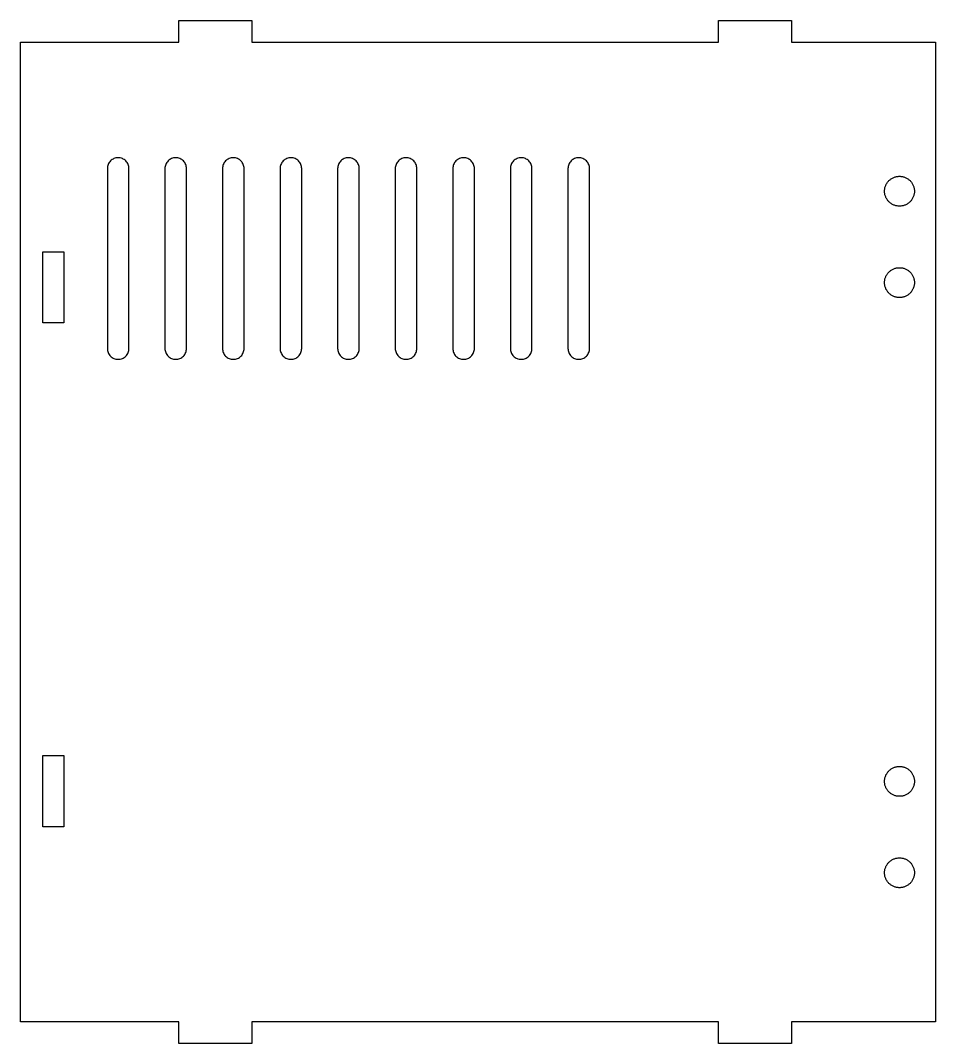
# Model space of a CAD drawing. Header units: millimetres. Extents: x 3 to 219, y 3 to 290.
# Drawn here: x 2.9 to 130.1, y 2.9 to 145.1 of the extents above; entities that cross this region are included whole.
import ezdxf

# ---------------------------------------------------------------- set-up
doc = ezdxf.new("R2010")
doc.units = ezdxf.units.MM
doc.layers.add('CUT', color=1, linetype='Continuous')
doc.layers.add('ENGRAVE', color=5, linetype='Continuous')

msp = doc.modelspace()

# ---------------------------------------------------------------- linework, layer by layer
at = {"layer": 'CUT'}
for points in [[(130.075, 142.075), (130.075, 5.925), (110.075, 5.925), (110.075, 2.925), (99.925, 2.925), (99.925, 5.925), (35.075, 5.925), (35.075, 2.925), (24.925, 2.925), (24.925, 5.925), (2.925, 5.925), (2.925, 142.075), (24.925, 142.075), (24.925, 145.075), (35.075, 145.075), (35.075, 142.075), (99.925, 142.075), (99.925, 145.075), (110.075, 145.075), (110.075, 142.075), (130.075, 142.075)], [(122.99, 121.35), (122.9925, 121.4518), (123, 121.5534), (123.0125, 121.6545), (123.0299, 121.7548), (123.0522, 121.8542), (123.0794, 121.9523), (123.1113, 122.049), (123.148, 122.1441), (123.1892, 122.2372), (123.235, 122.3281), (123.2852, 122.4168), (123.3397, 122.5028), (123.3984, 122.5861), (123.461, 122.6664), (123.5275, 122.7435), (123.5978, 122.8172), (123.6715, 122.8875), (123.7486, 122.954), (123.8289, 123.0166), (123.9122, 123.0753), (123.9982, 123.1298), (124.0869, 123.18), (124.1778, 123.2258), (124.2709, 123.267), (124.366, 123.3037), (124.4627, 123.3356), (124.5608, 123.3628), (124.6602, 123.3851), (124.7605, 123.4025), (124.8616, 123.415), (124.9632, 123.4225), (125.065, 123.425), (125.1668, 123.4225), (125.2684, 123.415), (125.3695, 123.4025), (125.4698, 123.3851), (125.5692, 123.3628), (125.6673, 123.3356), (125.764, 123.3037), (125.8591, 123.267), (125.9522, 123.2258), (126.0431, 123.18), (126.1318, 123.1298), (126.2178, 123.0753), (126.3011, 123.0166), (126.3814, 122.954), (126.4585, 122.8875), (126.5322, 122.8172), (126.6025, 122.7435), (126.669, 122.6664), (126.7316, 122.5861), (126.7903, 122.5028), (126.8448, 122.4168), (126.895, 122.3281), (126.9408, 122.2372), (126.982, 122.1441), (127.0187, 122.049), (127.0506, 121.9523), (127.0778, 121.8542), (127.1001, 121.7548), (127.1175, 121.6545), (127.13, 121.5534), (127.1375, 121.4518), (127.14, 121.35), (127.1375, 121.2482), (127.13, 121.1466), (127.1175, 121.0455), (127.1001, 120.9452), (127.0778, 120.8458), (127.0506, 120.7477), (127.0187, 120.651), (126.982, 120.5559), (126.9408, 120.4628), (126.895, 120.3719), (126.8448, 120.2832), (126.7903, 120.1972), (126.7316, 120.1139), (126.669, 120.0336), (126.6025, 119.9565), (126.5322, 119.8828), (126.4585, 119.8125), (126.3814, 119.746), (126.3011, 119.6834), (126.2178, 119.6247), (126.1318, 119.5702), (126.0431, 119.52), (125.9522, 119.4742), (125.8591, 119.433), (125.764, 119.3963), (125.6673, 119.3644), (125.5692, 119.3372), (125.4698, 119.3149), (125.3695, 119.2975), (125.2684, 119.285), (125.1668, 119.2775), (125.065, 119.275), (124.9632, 119.2775), (124.8616, 119.285), (124.7605, 119.2975), (124.6602, 119.3149), (124.5608, 119.3372), (124.4627, 119.3644), (124.366, 119.3963), (124.2709, 119.433), (124.1778, 119.4742), (124.0869, 119.52), (123.9982, 119.5702), (123.9122, 119.6247), (123.8289, 119.6834), (123.7486, 119.746), (123.6715, 119.8125), (123.5978, 119.8828), (123.5275, 119.9565), (123.461, 120.0336), (123.3984, 120.1139), (123.3397, 120.1972), (123.2852, 120.2832), (123.235, 120.3719), (123.1892, 120.4628), (123.148, 120.5559), (123.1113, 120.651), (123.0794, 120.7477), (123.0522, 120.8458), (123.0299, 120.9452), (123.0125, 121.0455), (123, 121.1466), (122.9925, 121.2482), (122.99, 121.35)], [(6.05, 103.05), (6.05, 112.95), (8.95, 112.95), (8.95, 103.05), (6.05, 103.05)], [(122.99, 108.65), (122.9925, 108.7518), (123, 108.8534), (123.0125, 108.9545), (123.0299, 109.0548), (123.0522, 109.1542), (123.0794, 109.2523), (123.1113, 109.349), (123.148, 109.4441), (123.1892, 109.5372), (123.235, 109.6281), (123.2852, 109.7168), (123.3397, 109.8028), (123.3984, 109.8861), (123.461, 109.9664), (123.5275, 110.0435), (123.5978, 110.1172), (123.6715, 110.1875), (123.7486, 110.254), (123.8289, 110.3166), (123.9122, 110.3753), (123.9982, 110.4298), (124.0869, 110.48), (124.1778, 110.5258), (124.2709, 110.567), (124.366, 110.6037), (124.4627, 110.6356), (124.5608, 110.6628), (124.6602, 110.6851), (124.7605, 110.7025), (124.8616, 110.715), (124.9632, 110.7225), (125.065, 110.725), (125.1668, 110.7225), (125.2684, 110.715), (125.3695, 110.7025), (125.4698, 110.6851), (125.5692, 110.6628), (125.6673, 110.6356), (125.764, 110.6037), (125.8591, 110.567), (125.9522, 110.5258), (126.0431, 110.48), (126.1318, 110.4298), (126.2178, 110.3753), (126.3011, 110.3166), (126.3814, 110.254), (126.4585, 110.1875), (126.5322, 110.1172), (126.6025, 110.0435), (126.669, 109.9664), (126.7316, 109.8861), (126.7903, 109.8028), (126.8448, 109.7168), (126.895, 109.6281), (126.9408, 109.5372), (126.982, 109.4441), (127.0187, 109.349), (127.0506, 109.2523), (127.0778, 109.1542), (127.1001, 109.0548), (127.1175, 108.9545), (127.13, 108.8534), (127.1375, 108.7518), (127.14, 108.65), (127.1375, 108.5482), (127.13, 108.4466), (127.1175, 108.3455), (127.1001, 108.2452), (127.0778, 108.1458), (127.0506, 108.0477), (127.0187, 107.951), (126.982, 107.8559), (126.9408, 107.7628), (126.895, 107.6719), (126.8448, 107.5832), (126.7903, 107.4972), (126.7316, 107.4139), (126.669, 107.3336), (126.6025, 107.2565), (126.5322, 107.1828), (126.4585, 107.1125), (126.3814, 107.046), (126.3011, 106.9834), (126.2178, 106.9247), (126.1318, 106.8702), (126.0431, 106.82), (125.9522, 106.7742), (125.8591, 106.733), (125.764, 106.6963), (125.6673, 106.6644), (125.5692, 106.6372), (125.4698, 106.6149), (125.3695, 106.5975), (125.2684, 106.585), (125.1668, 106.5775), (125.065, 106.575), (124.9632, 106.5775), (124.8616, 106.585), (124.7605, 106.5975), (124.6602, 106.6149), (124.5608, 106.6372), (124.4627, 106.6644), (124.366, 106.6963), (124.2709, 106.733), (124.1778, 106.7742), (124.0869, 106.82), (123.9982, 106.8702), (123.9122, 106.9247), (123.8289, 106.9834), (123.7486, 107.046), (123.6715, 107.1125), (123.5978, 107.1828), (123.5275, 107.2565), (123.461, 107.3336), (123.3984, 107.4139), (123.3397, 107.4972), (123.2852, 107.5832), (123.235, 107.6719), (123.1892, 107.7628), (123.148, 107.8559), (123.1113, 107.951), (123.0794, 108.0477), (123.0522, 108.1458), (123.0299, 108.2452), (123.0125, 108.3455), (123, 108.4466), (122.9925, 108.5482), (122.99, 108.65)], [(6.05, 33.05), (6.05, 42.95), (8.95, 42.95), (8.95, 33.05), (6.05, 33.05)], [(122.99, 39.35), (122.9925, 39.4518), (123, 39.5534), (123.0125, 39.6545), (123.0299, 39.7548), (123.0522, 39.8542), (123.0794, 39.9523), (123.1113, 40.049), (123.148, 40.1441), (123.1892, 40.2372), (123.235, 40.3281), (123.2852, 40.4168), (123.3397, 40.5028), (123.3984, 40.5861), (123.461, 40.6664), (123.5275, 40.7435), (123.5978, 40.8172), (123.6715, 40.8875), (123.7486, 40.954), (123.8289, 41.0166), (123.9122, 41.0753), (123.9982, 41.1298), (124.0869, 41.18), (124.1778, 41.2258), (124.2709, 41.267), (124.366, 41.3037), (124.4627, 41.3356), (124.5608, 41.3628), (124.6602, 41.3851), (124.7605, 41.4025), (124.8616, 41.415), (124.9632, 41.4225), (125.065, 41.425), (125.1668, 41.4225), (125.2684, 41.415), (125.3695, 41.4025), (125.4698, 41.3851), (125.5692, 41.3628), (125.6673, 41.3356), (125.764, 41.3037), (125.8591, 41.267), (125.9522, 41.2258), (126.0431, 41.18), (126.1318, 41.1298), (126.2178, 41.0753), (126.3011, 41.0166), (126.3814, 40.954), (126.4585, 40.8875), (126.5322, 40.8172), (126.6025, 40.7435), (126.669, 40.6664), (126.7316, 40.5861), (126.7903, 40.5028), (126.8448, 40.4168), (126.895, 40.3281), (126.9408, 40.2372), (126.982, 40.1441), (127.0187, 40.049), (127.0506, 39.9523), (127.0778, 39.8542), (127.1001, 39.7548), (127.1175, 39.6545), (127.13, 39.5534), (127.1375, 39.4518), (127.14, 39.35), (127.1375, 39.2482), (127.13, 39.1466), (127.1175, 39.0455), (127.1001, 38.9452), (127.0778, 38.8458), (127.0506, 38.7477), (127.0187, 38.651), (126.982, 38.5559), (126.9408, 38.4628), (126.895, 38.3719), (126.8448, 38.2832), (126.7903, 38.1972), (126.7316, 38.1139), (126.669, 38.0336), (126.6025, 37.9565), (126.5322, 37.8828), (126.4585, 37.8125), (126.3814, 37.746), (126.3011, 37.6834), (126.2178, 37.6247), (126.1318, 37.5702), (126.0431, 37.52), (125.9522, 37.4742), (125.8591, 37.433), (125.764, 37.3963), (125.6673, 37.3644), (125.5692, 37.3372), (125.4698, 37.3149), (125.3695, 37.2975), (125.2684, 37.285), (125.1668, 37.2775), (125.065, 37.275), (124.9632, 37.2775), (124.8616, 37.285), (124.7605, 37.2975), (124.6602, 37.3149), (124.5608, 37.3372), (124.4627, 37.3644), (124.366, 37.3963), (124.2709, 37.433), (124.1778, 37.4742), (124.0869, 37.52), (123.9982, 37.5702), (123.9122, 37.6247), (123.8289, 37.6834), (123.7486, 37.746), (123.6715, 37.8125), (123.5978, 37.8828), (123.5275, 37.9565), (123.461, 38.0336), (123.3984, 38.1139), (123.3397, 38.1972), (123.2852, 38.2832), (123.235, 38.3719), (123.1892, 38.4628), (123.148, 38.5559), (123.1113, 38.651), (123.0794, 38.7477), (123.0522, 38.8458), (123.0299, 38.9452), (123.0125, 39.0455), (123, 39.1466), (122.9925, 39.2482), (122.99, 39.35)], [(122.99, 26.65), (122.9925, 26.7518), (123, 26.8534), (123.0125, 26.9545), (123.0299, 27.0548), (123.0522, 27.1542), (123.0794, 27.2523), (123.1113, 27.349), (123.148, 27.4441), (123.1892, 27.5372), (123.235, 27.6281), (123.2852, 27.7168), (123.3397, 27.8028), (123.3984, 27.8861), (123.461, 27.9664), (123.5275, 28.0435), (123.5978, 28.1172), (123.6715, 28.1875), (123.7486, 28.254), (123.8289, 28.3166), (123.9122, 28.3753), (123.9982, 28.4298), (124.0869, 28.48), (124.1778, 28.5258), (124.2709, 28.567), (124.366, 28.6037), (124.4627, 28.6356), (124.5608, 28.6628), (124.6602, 28.6851), (124.7605, 28.7025), (124.8616, 28.715), (124.9632, 28.7225), (125.065, 28.725), (125.1668, 28.7225), (125.2684, 28.715), (125.3695, 28.7025), (125.4698, 28.6851), (125.5692, 28.6628), (125.6673, 28.6356), (125.764, 28.6037), (125.8591, 28.567), (125.9522, 28.5258), (126.0431, 28.48), (126.1318, 28.4298), (126.2178, 28.3753), (126.3011, 28.3166), (126.3814, 28.254), (126.4585, 28.1875), (126.5322, 28.1172), (126.6025, 28.0435), (126.669, 27.9664), (126.7316, 27.8861), (126.7903, 27.8028), (126.8448, 27.7168), (126.895, 27.6281), (126.9408, 27.5372), (126.982, 27.4441), (127.0187, 27.349), (127.0506, 27.2523), (127.0778, 27.1542), (127.1001, 27.0548), (127.1175, 26.9545), (127.13, 26.8534), (127.1375, 26.7518), (127.14, 26.65), (127.1375, 26.5482), (127.13, 26.4466), (127.1175, 26.3455), (127.1001, 26.2452), (127.0778, 26.1458), (127.0506, 26.0477), (127.0187, 25.951), (126.982, 25.8559), (126.9408, 25.7628), (126.895, 25.6719), (126.8448, 25.5832), (126.7903, 25.4972), (126.7316, 25.4139), (126.669, 25.3336), (126.6025, 25.2565), (126.5322, 25.1828), (126.4585, 25.1125), (126.3814, 25.046), (126.3011, 24.9834), (126.2178, 24.9247), (126.1318, 24.8702), (126.0431, 24.82), (125.9522, 24.7742), (125.8591, 24.733), (125.764, 24.6963), (125.6673, 24.6644), (125.5692, 24.6372), (125.4698, 24.6149), (125.3695, 24.5975), (125.2684, 24.585), (125.1668, 24.5775), (125.065, 24.575), (124.9632, 24.5775), (124.8616, 24.585), (124.7605, 24.5975), (124.6602, 24.6149), (124.5608, 24.6372), (124.4627, 24.6644), (124.366, 24.6963), (124.2709, 24.733), (124.1778, 24.7742), (124.0869, 24.82), (123.9982, 24.8702), (123.9122, 24.9247), (123.8289, 24.9834), (123.7486, 25.046), (123.6715, 25.1125), (123.5978, 25.1828), (123.5275, 25.2565), (123.461, 25.3336), (123.3984, 25.4139), (123.3397, 25.4972), (123.2852, 25.5832), (123.235, 25.6719), (123.1892, 25.7628), (123.148, 25.8559), (123.1113, 25.951), (123.0794, 26.0477), (123.0522, 26.1458), (123.0299, 26.2452), (123.0125, 26.3455), (123, 26.4466), (122.9925, 26.5482), (122.99, 26.65)]]:
    msp.add_lwpolyline(points, close=True, dxfattribs=at)
at = {"layer": 'ENGRAVE'}
for points in [[(16.49, 98), (16.51, 98), (16.656, 98.0072), (16.8007, 98.0286), (16.9425, 98.0642), (17.0802, 98.1134), (17.2124, 98.1759), (17.3378, 98.2511), (17.4552, 98.3382), (17.5636, 98.4364), (17.6618, 98.5448), (17.7489, 98.6622), (17.8241, 98.7876), (17.8866, 98.9198), (17.9358, 99.0575), (17.9714, 99.1993), (17.9928, 99.344), (18, 99.49), (18, 124.51), (17.9928, 124.656), (17.9714, 124.8007), (17.9358, 124.9425), (17.8866, 125.0802), (17.8241, 125.2124), (17.7489, 125.3378), (17.6618, 125.4552), (17.5636, 125.5636), (17.4552, 125.6618), (17.3378, 125.7489), (17.2124, 125.8241), (17.0802, 125.8866), (16.9425, 125.9358), (16.8007, 125.9714), (16.656, 125.9928), (16.51, 126), (16.49, 126), (16.344, 125.9928), (16.1993, 125.9714), (16.0575, 125.9358), (15.9198, 125.8866), (15.7876, 125.8241), (15.6622, 125.7489), (15.5448, 125.6618), (15.4364, 125.5636), (15.3382, 125.4552), (15.2511, 125.3378), (15.1759, 125.2124), (15.1134, 125.0802), (15.0642, 124.9425), (15.0286, 124.8007), (15.0072, 124.656), (15, 124.51), (15, 99.49), (15.0072, 99.344), (15.0286, 99.1993), (15.0642, 99.0575), (15.1134, 98.9198), (15.1759, 98.7876), (15.2511, 98.6622), (15.3382, 98.5448), (15.4364, 98.4364), (15.5448, 98.3382), (15.6622, 98.2511), (15.7876, 98.1759), (15.9198, 98.1134), (16.0575, 98.0642), (16.1993, 98.0286), (16.344, 98.0072), (16.49, 98)], [(24.49, 98), (24.51, 98), (24.656, 98.0072), (24.8007, 98.0286), (24.9425, 98.0642), (25.0802, 98.1134), (25.2124, 98.1759), (25.3378, 98.2511), (25.4552, 98.3382), (25.5636, 98.4364), (25.6618, 98.5448), (25.7489, 98.6622), (25.8241, 98.7876), (25.8866, 98.9198), (25.9358, 99.0575), (25.9714, 99.1993), (25.9928, 99.344), (26, 99.49), (26, 124.51), (25.9928, 124.656), (25.9714, 124.8007), (25.9358, 124.9425), (25.8866, 125.0802), (25.8241, 125.2124), (25.7489, 125.3378), (25.6618, 125.4552), (25.5636, 125.5636), (25.4552, 125.6618), (25.3378, 125.7489), (25.2124, 125.8241), (25.0802, 125.8866), (24.9425, 125.9358), (24.8007, 125.9714), (24.656, 125.9928), (24.51, 126), (24.49, 126), (24.344, 125.9928), (24.1993, 125.9714), (24.0575, 125.9358), (23.9198, 125.8866), (23.7876, 125.8241), (23.6622, 125.7489), (23.5448, 125.6618), (23.4364, 125.5636), (23.3382, 125.4552), (23.2511, 125.3378), (23.1759, 125.2124), (23.1134, 125.0802), (23.0642, 124.9425), (23.0286, 124.8007), (23.0072, 124.656), (23, 124.51), (23, 99.49), (23.0072, 99.344), (23.0286, 99.1993), (23.0642, 99.0575), (23.1134, 98.9198), (23.1759, 98.7876), (23.2511, 98.6622), (23.3382, 98.5448), (23.4364, 98.4364), (23.5448, 98.3382), (23.6622, 98.2511), (23.7876, 98.1759), (23.9198, 98.1134), (24.0575, 98.0642), (24.1993, 98.0286), (24.344, 98.0072), (24.49, 98)], [(32.49, 98), (32.51, 98), (32.656, 98.0072), (32.8007, 98.0286), (32.9425, 98.0642), (33.0802, 98.1134), (33.2124, 98.1759), (33.3378, 98.2511), (33.4552, 98.3382), (33.5636, 98.4364), (33.6618, 98.5448), (33.7489, 98.6622), (33.8241, 98.7876), (33.8866, 98.9198), (33.9358, 99.0575), (33.9714, 99.1993), (33.9928, 99.344), (34, 99.49), (34, 124.51), (33.9928, 124.656), (33.9714, 124.8007), (33.9358, 124.9425), (33.8866, 125.0802), (33.8241, 125.2124), (33.7489, 125.3378), (33.6618, 125.4552), (33.5636, 125.5636), (33.4552, 125.6618), (33.3378, 125.7489), (33.2124, 125.8241), (33.0802, 125.8866), (32.9425, 125.9358), (32.8007, 125.9714), (32.656, 125.9928), (32.51, 126), (32.49, 126), (32.344, 125.9928), (32.1993, 125.9714), (32.0575, 125.9358), (31.9198, 125.8866), (31.7876, 125.8241), (31.6622, 125.7489), (31.5448, 125.6618), (31.4364, 125.5636), (31.3382, 125.4552), (31.2511, 125.3378), (31.1759, 125.2124), (31.1134, 125.0802), (31.0642, 124.9425), (31.0286, 124.8007), (31.0072, 124.656), (31, 124.51), (31, 99.49), (31.0072, 99.344), (31.0286, 99.1993), (31.0642, 99.0575), (31.1134, 98.9198), (31.1759, 98.7876), (31.2511, 98.6622), (31.3382, 98.5448), (31.4364, 98.4364), (31.5448, 98.3382), (31.6622, 98.2511), (31.7876, 98.1759), (31.9198, 98.1134), (32.0575, 98.0642), (32.1993, 98.0286), (32.344, 98.0072), (32.49, 98)], [(40.49, 98), (40.51, 98), (40.656, 98.0072), (40.8007, 98.0286), (40.9425, 98.0642), (41.0802, 98.1134), (41.2124, 98.1759), (41.3378, 98.2511), (41.4552, 98.3382), (41.5636, 98.4364), (41.6618, 98.5448), (41.7489, 98.6622), (41.8241, 98.7876), (41.8866, 98.9198), (41.9358, 99.0575), (41.9714, 99.1993), (41.9928, 99.344), (42, 99.49), (42, 124.51), (41.9928, 124.656), (41.9714, 124.8007), (41.9358, 124.9425), (41.8866, 125.0802), (41.8241, 125.2124), (41.7489, 125.3378), (41.6618, 125.4552), (41.5636, 125.5636), (41.4552, 125.6618), (41.3378, 125.7489), (41.2124, 125.8241), (41.0802, 125.8866), (40.9425, 125.9358), (40.8007, 125.9714), (40.656, 125.9928), (40.51, 126), (40.49, 126), (40.344, 125.9928), (40.1993, 125.9714), (40.0575, 125.9358), (39.9198, 125.8866), (39.7876, 125.8241), (39.6622, 125.7489), (39.5448, 125.6618), (39.4364, 125.5636), (39.3382, 125.4552), (39.2511, 125.3378), (39.1759, 125.2124), (39.1134, 125.0802), (39.0642, 124.9425), (39.0286, 124.8007), (39.0072, 124.656), (39, 124.51), (39, 99.49), (39.0072, 99.344), (39.0286, 99.1993), (39.0642, 99.0575), (39.1134, 98.9198), (39.1759, 98.7876), (39.2511, 98.6622), (39.3382, 98.5448), (39.4364, 98.4364), (39.5448, 98.3382), (39.6622, 98.2511), (39.7876, 98.1759), (39.9198, 98.1134), (40.0575, 98.0642), (40.1993, 98.0286), (40.344, 98.0072), (40.49, 98)], [(48.49, 98), (48.51, 98), (48.656, 98.0072), (48.8007, 98.0286), (48.9425, 98.0642), (49.0802, 98.1134), (49.2124, 98.1759), (49.3378, 98.2511), (49.4552, 98.3382), (49.5636, 98.4364), (49.6618, 98.5448), (49.7489, 98.6622), (49.8241, 98.7876), (49.8866, 98.9198), (49.9358, 99.0575), (49.9714, 99.1993), (49.9928, 99.344), (50, 99.49), (50, 124.51), (49.9928, 124.656), (49.9714, 124.8007), (49.9358, 124.9425), (49.8866, 125.0802), (49.8241, 125.2124), (49.7489, 125.3378), (49.6618, 125.4552), (49.5636, 125.5636), (49.4552, 125.6618), (49.3378, 125.7489), (49.2124, 125.8241), (49.0802, 125.8866), (48.9425, 125.9358), (48.8007, 125.9714), (48.656, 125.9928), (48.51, 126), (48.49, 126), (48.344, 125.9928), (48.1993, 125.9714), (48.0575, 125.9358), (47.9198, 125.8866), (47.7876, 125.8241), (47.6622, 125.7489), (47.5448, 125.6618), (47.4364, 125.5636), (47.3382, 125.4552), (47.2511, 125.3378), (47.1759, 125.2124), (47.1134, 125.0802), (47.0642, 124.9425), (47.0286, 124.8007), (47.0072, 124.656), (47, 124.51), (47, 99.49), (47.0072, 99.344), (47.0286, 99.1993), (47.0642, 99.0575), (47.1134, 98.9198), (47.1759, 98.7876), (47.2511, 98.6622), (47.3382, 98.5448), (47.4364, 98.4364), (47.5448, 98.3382), (47.6622, 98.2511), (47.7876, 98.1759), (47.9198, 98.1134), (48.0575, 98.0642), (48.1993, 98.0286), (48.344, 98.0072), (48.49, 98)], [(56.49, 98), (56.51, 98), (56.656, 98.0072), (56.8007, 98.0286), (56.9425, 98.0642), (57.0802, 98.1134), (57.2124, 98.1759), (57.3378, 98.2511), (57.4552, 98.3382), (57.5636, 98.4364), (57.6618, 98.5448), (57.7489, 98.6622), (57.8241, 98.7876), (57.8866, 98.9198), (57.9358, 99.0575), (57.9714, 99.1993), (57.9928, 99.344), (58, 99.49), (58, 124.51), (57.9928, 124.656), (57.9714, 124.8007), (57.9358, 124.9425), (57.8866, 125.0802), (57.8241, 125.2124), (57.7489, 125.3378), (57.6618, 125.4552), (57.5636, 125.5636), (57.4552, 125.6618), (57.3378, 125.7489), (57.2124, 125.8241), (57.0802, 125.8866), (56.9425, 125.9358), (56.8007, 125.9714), (56.656, 125.9928), (56.51, 126), (56.49, 126), (56.344, 125.9928), (56.1993, 125.9714), (56.0575, 125.9358), (55.9198, 125.8866), (55.7876, 125.8241), (55.6622, 125.7489), (55.5448, 125.6618), (55.4364, 125.5636), (55.3382, 125.4552), (55.2511, 125.3378), (55.1759, 125.2124), (55.1134, 125.0802), (55.0642, 124.9425), (55.0286, 124.8007), (55.0072, 124.656), (55, 124.51), (55, 99.49), (55.0072, 99.344), (55.0286, 99.1993), (55.0642, 99.0575), (55.1134, 98.9198), (55.1759, 98.7876), (55.2511, 98.6622), (55.3382, 98.5448), (55.4364, 98.4364), (55.5448, 98.3382), (55.6622, 98.2511), (55.7876, 98.1759), (55.9198, 98.1134), (56.0575, 98.0642), (56.1993, 98.0286), (56.344, 98.0072), (56.49, 98)], [(64.49, 98), (64.51, 98), (64.656, 98.0072), (64.8007, 98.0286), (64.9425, 98.0642), (65.0802, 98.1134), (65.2124, 98.1759), (65.3378, 98.2511), (65.4552, 98.3382), (65.5636, 98.4364), (65.6618, 98.5448), (65.7489, 98.6622), (65.8241, 98.7876), (65.8866, 98.9198), (65.9358, 99.0575), (65.9714, 99.1993), (65.9928, 99.344), (66, 99.49), (66, 124.51), (65.9928, 124.656), (65.9714, 124.8007), (65.9358, 124.9425), (65.8866, 125.0802), (65.8241, 125.2124), (65.7489, 125.3378), (65.6618, 125.4552), (65.5636, 125.5636), (65.4552, 125.6618), (65.3378, 125.7489), (65.2124, 125.8241), (65.0802, 125.8866), (64.9425, 125.9358), (64.8007, 125.9714), (64.656, 125.9928), (64.51, 126), (64.49, 126), (64.344, 125.9928), (64.1993, 125.9714), (64.0575, 125.9358), (63.9198, 125.8866), (63.7876, 125.8241), (63.6622, 125.7489), (63.5448, 125.6618), (63.4364, 125.5636), (63.3382, 125.4552), (63.2511, 125.3378), (63.1759, 125.2124), (63.1134, 125.0802), (63.0642, 124.9425), (63.0286, 124.8007), (63.0072, 124.656), (63, 124.51), (63, 99.49), (63.0072, 99.344), (63.0286, 99.1993), (63.0642, 99.0575), (63.1134, 98.9198), (63.1759, 98.7876), (63.2511, 98.6622), (63.3382, 98.5448), (63.4364, 98.4364), (63.5448, 98.3382), (63.6622, 98.2511), (63.7876, 98.1759), (63.9198, 98.1134), (64.0575, 98.0642), (64.1993, 98.0286), (64.344, 98.0072), (64.49, 98)], [(72.49, 98), (72.51, 98), (72.656, 98.0072), (72.8007, 98.0286), (72.9425, 98.0642), (73.0802, 98.1134), (73.2124, 98.1759), (73.3378, 98.2511), (73.4552, 98.3382), (73.5636, 98.4364), (73.6618, 98.5448), (73.7489, 98.6622), (73.8241, 98.7876), (73.8866, 98.9198), (73.9358, 99.0575), (73.9714, 99.1993), (73.9928, 99.344), (74, 99.49), (74, 124.51), (73.9928, 124.656), (73.9714, 124.8007), (73.9358, 124.9425), (73.8866, 125.0802), (73.8241, 125.2124), (73.7489, 125.3378), (73.6618, 125.4552), (73.5636, 125.5636), (73.4552, 125.6618), (73.3378, 125.7489), (73.2124, 125.8241), (73.0802, 125.8866), (72.9425, 125.9358), (72.8007, 125.9714), (72.656, 125.9928), (72.51, 126), (72.49, 126), (72.344, 125.9928), (72.1993, 125.9714), (72.0575, 125.9358), (71.9198, 125.8866), (71.7876, 125.8241), (71.6622, 125.7489), (71.5448, 125.6618), (71.4364, 125.5636), (71.3382, 125.4552), (71.2511, 125.3378), (71.1759, 125.2124), (71.1134, 125.0802), (71.0642, 124.9425), (71.0286, 124.8007), (71.0072, 124.656), (71, 124.51), (71, 99.49), (71.0072, 99.344), (71.0286, 99.1993), (71.0642, 99.0575), (71.1134, 98.9198), (71.1759, 98.7876), (71.2511, 98.6622), (71.3382, 98.5448), (71.4364, 98.4364), (71.5448, 98.3382), (71.6622, 98.2511), (71.7876, 98.1759), (71.9198, 98.1134), (72.0575, 98.0642), (72.1993, 98.0286), (72.344, 98.0072), (72.49, 98)], [(80.49, 98), (80.51, 98), (80.656, 98.0072), (80.8007, 98.0286), (80.9425, 98.0642), (81.0802, 98.1134), (81.2124, 98.1759), (81.3378, 98.2511), (81.4552, 98.3382), (81.5636, 98.4364), (81.6618, 98.5448), (81.7489, 98.6622), (81.8241, 98.7876), (81.8866, 98.9198), (81.9358, 99.0575), (81.9714, 99.1993), (81.9928, 99.344), (82, 99.49), (82, 124.51), (81.9928, 124.656), (81.9714, 124.8007), (81.9358, 124.9425), (81.8866, 125.0802), (81.8241, 125.2124), (81.7489, 125.3378), (81.6618, 125.4552), (81.5636, 125.5636), (81.4552, 125.6618), (81.3378, 125.7489), (81.2124, 125.8241), (81.0802, 125.8866), (80.9425, 125.9358), (80.8007, 125.9714), (80.656, 125.9928), (80.51, 126), (80.49, 126), (80.344, 125.9928), (80.1993, 125.9714), (80.0575, 125.9358), (79.9198, 125.8866), (79.7876, 125.8241), (79.6622, 125.7489), (79.5448, 125.6618), (79.4364, 125.5636), (79.3382, 125.4552), (79.2511, 125.3378), (79.1759, 125.2124), (79.1134, 125.0802), (79.0642, 124.9425), (79.0286, 124.8007), (79.0072, 124.656), (79, 124.51), (79, 99.49), (79.0072, 99.344), (79.0286, 99.1993), (79.0642, 99.0575), (79.1134, 98.9198), (79.1759, 98.7876), (79.2511, 98.6622), (79.3382, 98.5448), (79.4364, 98.4364), (79.5448, 98.3382), (79.6622, 98.2511), (79.7876, 98.1759), (79.9198, 98.1134), (80.0575, 98.0642), (80.1993, 98.0286), (80.344, 98.0072), (80.49, 98)]]:
    msp.add_lwpolyline(points, close=True, dxfattribs=at)

doc.saveas('drawing.dxf')
